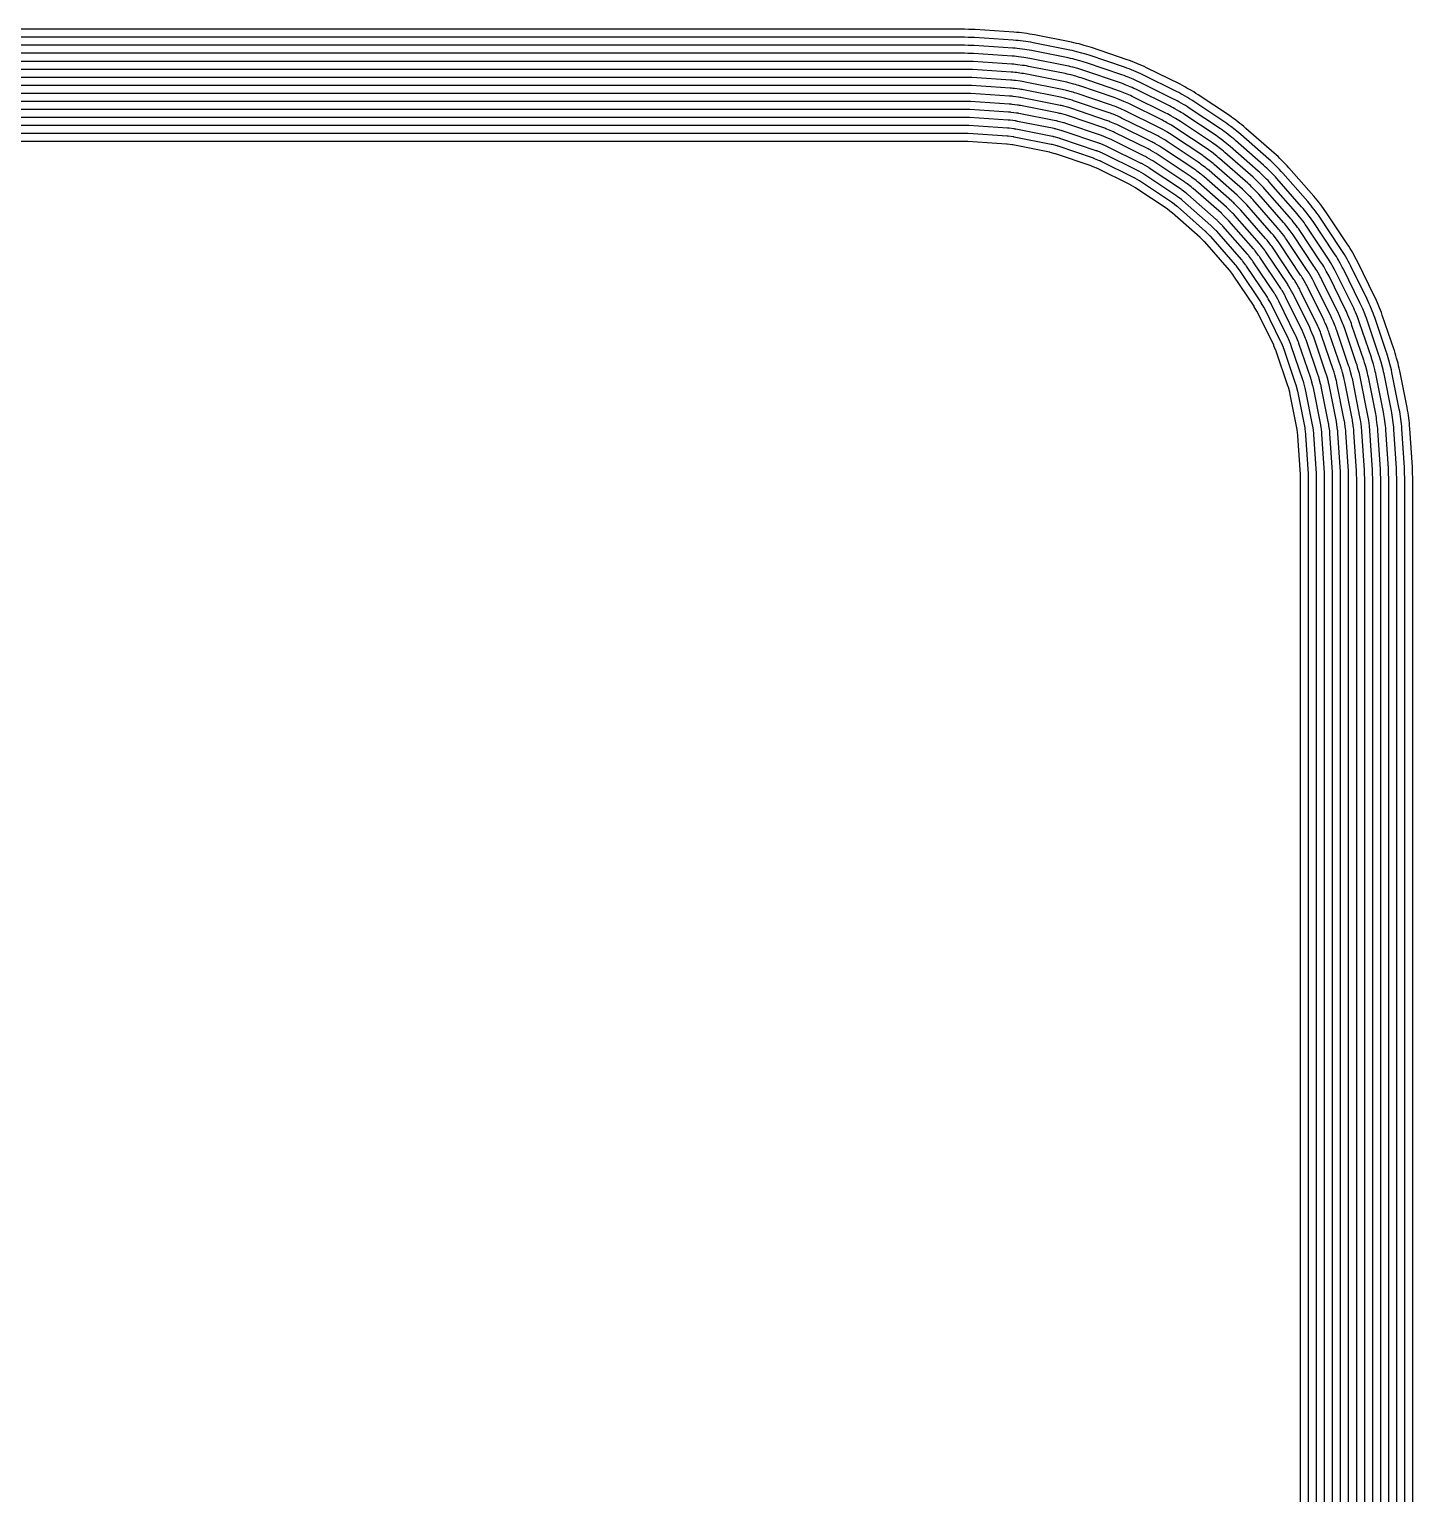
# Model space of a CAD drawing. Header units: metres. Extents: x -0.2 to 25.7, y -0.2 to 18.1.
# Drawn here: x 17.04 to 25.67, y 8.92 to 18.05 of the extents above; entities that cross this region are included whole.
import ezdxf

# ---------------------------------------------------------------- set-up
doc = ezdxf.new("R2010")
doc.units = ezdxf.units.M

msp = doc.modelspace()

# ---------------------------------------------------------------- linework, layer by layer
for points in [[(25.6745, 2.5732), (25.6745, 15.2569), (25.6741, 15.2814), (25.6736, 15.2977), (25.6724, 15.3222), (25.6565, 15.564), (25.6553, 15.5803), (25.6537, 15.5966), (25.6517, 15.6128), (25.6475, 15.6451), (25.6451, 15.6613), (25.6425, 15.6775), (25.6395, 15.6935), (25.5938, 15.9232), (25.5904, 15.9392), (25.5867, 15.9551), (25.5826, 15.971), (25.5742, 16.0024), (25.5698, 16.0182), (25.5651, 16.0339), (25.56, 16.0494), (25.5586, 16.0536), (25.4847, 16.2711), (25.4793, 16.2866), (25.4735, 16.3019), (25.4674, 16.3171), (25.455, 16.3471), (25.4485, 16.3622), (25.4418, 16.3771), (25.4347, 16.3918), (25.3311, 16.6018), (25.3237, 16.6164), (25.316, 16.6309), (25.308, 16.6451), (25.2917, 16.6733), (25.2834, 16.6874), (25.2747, 16.7013), (25.2658, 16.715), (25.1357, 16.9097), (25.1265, 16.9232), (25.117, 16.9365), (25.1071, 16.9496), (25.0873, 16.9754), (25.0772, 16.9883), (25.0668, 17.0009), (25.0562, 17.0134), (24.9018, 17.1894), (24.8909, 17.2016), (24.8797, 17.2135), (24.8682, 17.2252), (24.8452, 17.2482), (24.8335, 17.2597), (24.8216, 17.2709), (24.8094, 17.2818), (24.6334, 17.4362), (24.6209, 17.4468), (24.6083, 17.4572), (24.5954, 17.4673), (24.5696, 17.4871), (24.5565, 17.4969), (24.5432, 17.5065), (24.5297, 17.5157), (24.335, 17.6458), (24.3213, 17.6548), (24.3074, 17.6634), (24.2933, 17.6717), (24.2651, 17.688), (24.2509, 17.696), (24.2365, 17.7037), (24.2219, 17.7111), (24.0118, 17.8147), (23.9971, 17.8218), (23.9822, 17.8285), (23.9671, 17.835), (23.9371, 17.8474), (23.9219, 17.8535), (23.9066, 17.8593), (23.8911, 17.8647), (23.6694, 17.94), (23.6538, 17.9451), (23.6382, 17.9498), (23.6224, 17.9542), (23.591, 17.9627), (23.5751, 17.9667), (23.5592, 17.9704), (23.5432, 17.9738), (23.3135, 18.0195), (23.2975, 18.0225), (23.2813, 18.0251), (23.2652, 18.0275), (23.2329, 18.0317), (23.2166, 18.0337), (23.2003, 18.0353), (23.184, 18.0365), (22.9422, 18.0524), (22.9177, 18.0536), (22.9014, 18.0541), (22.8769, 18.0545), (2.5732, 18.0545)], [(25.6245, 2.5732), (25.6245, 15.2569), (25.6241, 15.2798), (25.6236, 15.296), (25.6225, 15.3189), (25.6066, 15.5607), (25.6055, 15.5759), (25.604, 15.5912), (25.6021, 15.6063), (25.5979, 15.6386), (25.5957, 15.6537), (25.5932, 15.6688), (25.5904, 15.6838), (25.5447, 15.9134), (25.5416, 15.9284), (25.5381, 15.9432), (25.5344, 15.958), (25.5259, 15.9895), (25.5218, 16.0042), (25.5174, 16.0188), (25.5126, 16.0333), (25.5112, 16.0375), (25.4374, 16.2551), (25.4323, 16.2695), (25.4269, 16.2838), (25.4212, 16.2979), (25.4088, 16.328), (25.4028, 16.342), (25.3965, 16.356), (25.3899, 16.3697), (25.2863, 16.5797), (25.2794, 16.5934), (25.2722, 16.6068), (25.2647, 16.6201), (25.2484, 16.6483), (25.2406, 16.6615), (25.2326, 16.6744), (25.2242, 16.6872), (25.0941, 16.8819), (25.0855, 16.8945), (25.0766, 16.9069), (25.0675, 16.9191), (25.0476, 16.945), (25.0382, 16.957), (25.0285, 16.9688), (25.0186, 16.9804), (24.8642, 17.1564), (24.854, 17.1678), (24.8436, 17.1789), (24.8329, 17.1899), (24.8099, 17.2129), (24.7989, 17.2236), (24.7878, 17.234), (24.7764, 17.2442), (24.6004, 17.3986), (24.5888, 17.4085), (24.577, 17.4182), (24.565, 17.4276), (24.5392, 17.4475), (24.5269, 17.4566), (24.5145, 17.4655), (24.5019, 17.4741), (24.3072, 17.6042), (24.2944, 17.6126), (24.2815, 17.6206), (24.2683, 17.6284), (24.2401, 17.6447), (24.2268, 17.6522), (24.2134, 17.6594), (24.1997, 17.6663), (23.9897, 17.7699), (23.9759, 17.7765), (23.962, 17.7828), (23.948, 17.7888), (23.9179, 17.8012), (23.9038, 17.8069), (23.8895, 17.8123), (23.8751, 17.8174), (23.6533, 17.8926), (23.6388, 17.8974), (23.6242, 17.9018), (23.6095, 17.9059), (23.578, 17.9144), (23.5632, 17.9181), (23.5484, 17.9216), (23.5334, 17.9247), (23.3038, 17.9704), (23.2888, 17.9732), (23.2737, 17.9757), (23.2586, 17.9779), (23.2263, 17.9821), (23.2112, 17.984), (23.196, 17.9855), (23.1807, 17.9866), (22.9389, 18.0025), (22.916, 18.0036), (22.8998, 18.0041), (22.8769, 18.0045), (2.5732, 18.0045)], [(25.5745, 2.5732), (25.5745, 15.2569), (25.5742, 15.2781), (25.5736, 15.2944), (25.5726, 15.3157), (25.5567, 15.5574), (25.5557, 15.5716), (25.5543, 15.5857), (25.5526, 15.5998), (25.5483, 15.6321), (25.5463, 15.6461), (25.544, 15.6601), (25.5414, 15.674), (25.4957, 15.9037), (25.4928, 15.9176), (25.4896, 15.9314), (25.4861, 15.9451), (25.4776, 15.9766), (25.4738, 15.9902), (25.4697, 16.0038), (25.4653, 16.0173), (25.4639, 16.0214), (25.39, 16.239), (25.3853, 16.2524), (25.3803, 16.2656), (25.375, 16.2788), (25.3626, 16.3089), (25.357, 16.3219), (25.3512, 16.3348), (25.345, 16.3476), (25.2415, 16.5576), (25.235, 16.5703), (25.2284, 16.5828), (25.2214, 16.5951), (25.2051, 16.6233), (25.1979, 16.6355), (25.1904, 16.6476), (25.1827, 16.6594), (25.0526, 16.8541), (25.0446, 16.8658), (25.0363, 16.8774), (25.0278, 16.8887), (25.008, 16.9145), (24.9992, 16.9257), (24.9902, 16.9367), (24.981, 16.9474), (24.8266, 17.1235), (24.8171, 17.134), (24.8075, 17.1444), (24.7975, 17.1545), (24.7745, 17.1775), (24.7644, 17.1875), (24.754, 17.1971), (24.7435, 17.2066), (24.5674, 17.361), (24.5567, 17.3702), (24.5457, 17.3792), (24.5346, 17.388), (24.5087, 17.4078), (24.4974, 17.4163), (24.4858, 17.4246), (24.4741, 17.4326), (24.2794, 17.5627), (24.2676, 17.5704), (24.2555, 17.5779), (24.2433, 17.5851), (24.2151, 17.6014), (24.2028, 17.6084), (24.1903, 17.615), (24.1776, 17.6215), (23.9676, 17.725), (23.9548, 17.7312), (23.9419, 17.737), (23.9289, 17.7426), (23.8988, 17.755), (23.8856, 17.7603), (23.8724, 17.7653), (23.859, 17.77), (23.6373, 17.8453), (23.6238, 17.8497), (23.6102, 17.8538), (23.5965, 17.8576), (23.5651, 17.8661), (23.5514, 17.8696), (23.5376, 17.8728), (23.5237, 17.8757), (23.294, 17.9214), (23.2801, 17.924), (23.2661, 17.9263), (23.2521, 17.9283), (23.2198, 17.9326), (23.2057, 17.9343), (23.1916, 17.9357), (23.1774, 17.9367), (22.9357, 17.9526), (22.9144, 17.9536), (22.8981, 17.9542), (22.8769, 17.9545), (2.5732, 17.9545)], [(25.5245, 2.5732), (25.5245, 15.2569), (25.5242, 15.2765), (25.5237, 15.2928), (25.5227, 15.3124), (25.5068, 15.5542), (25.5058, 15.5672), (25.5046, 15.5803), (25.503, 15.5933), (25.4987, 15.6256), (25.4969, 15.6385), (25.4948, 15.6514), (25.4924, 15.6643), (25.4467, 15.8939), (25.444, 15.9067), (25.441, 15.9195), (25.4378, 15.9322), (25.4293, 15.9636), (25.4258, 15.9762), (25.422, 15.9888), (25.4179, 16.0012), (25.4165, 16.0053), (25.3427, 16.2229), (25.3383, 16.2353), (25.3337, 16.2475), (25.3288, 16.2597), (25.3164, 16.2897), (25.3112, 16.3018), (25.3058, 16.3137), (25.3002, 16.3255), (25.1966, 16.5355), (25.1907, 16.5472), (25.1845, 16.5587), (25.1781, 16.5701), (25.1618, 16.5983), (25.1552, 16.6096), (25.1482, 16.6207), (25.1411, 16.6317), (25.011, 16.8264), (25.0036, 16.8372), (24.996, 16.8478), (24.9881, 16.8583), (24.9683, 16.8841), (24.9602, 16.8944), (24.9519, 16.9045), (24.9434, 16.9145), (24.789, 17.0905), (24.7803, 17.1002), (24.7713, 17.1098), (24.7622, 17.1192), (24.7392, 17.1422), (24.7298, 17.1513), (24.7202, 17.1603), (24.7105, 17.169), (24.5345, 17.3234), (24.5245, 17.3319), (24.5144, 17.3402), (24.5041, 17.3483), (24.4783, 17.3681), (24.4678, 17.376), (24.4572, 17.3836), (24.4464, 17.391), (24.2517, 17.5211), (24.2407, 17.5282), (24.2296, 17.5352), (24.2183, 17.5418), (24.1901, 17.5581), (24.1787, 17.5645), (24.1672, 17.5707), (24.1555, 17.5766), (23.9455, 17.6802), (23.9337, 17.6858), (23.9218, 17.6912), (23.9097, 17.6964), (23.8797, 17.7088), (23.8675, 17.7137), (23.8553, 17.7183), (23.8429, 17.7227), (23.6212, 17.7979), (23.6087, 17.802), (23.5962, 17.8058), (23.5836, 17.8093), (23.5521, 17.8178), (23.5395, 17.821), (23.5267, 17.824), (23.5139, 17.8267), (23.2843, 17.8724), (23.2714, 17.8748), (23.2585, 17.8769), (23.2456, 17.8787), (23.2133, 17.883), (23.2003, 17.8846), (23.1872, 17.8858), (23.1742, 17.8868), (22.9324, 17.9027), (22.9128, 17.9037), (22.8965, 17.9042), (22.8769, 17.9045), (2.5732, 17.9045)], [(25.4745, 2.5732), (25.4745, 15.2569), (25.4742, 15.2749), (25.4737, 15.2911), (25.4728, 15.3091), (25.457, 15.5509), (25.456, 15.5629), (25.4549, 15.5748), (25.4534, 15.5867), (25.4492, 15.619), (25.4475, 15.6309), (25.4455, 15.6427), (25.4433, 15.6545), (25.3976, 15.8842), (25.3952, 15.8959), (25.3924, 15.9076), (25.3895, 15.9192), (25.381, 15.9507), (25.3778, 15.9622), (25.3743, 15.9737), (25.3706, 15.9851), (25.3692, 15.9893), (25.2953, 16.2068), (25.2913, 16.2182), (25.2871, 16.2294), (25.2826, 16.2405), (25.2702, 16.2706), (25.2655, 16.2816), (25.2605, 16.2926), (25.2553, 16.3034), (25.1518, 16.5134), (25.1463, 16.5241), (25.1407, 16.5347), (25.1348, 16.5451), (25.1185, 16.5733), (25.1124, 16.5837), (25.1061, 16.5938), (25.0995, 16.6039), (24.9694, 16.7986), (24.9627, 16.8085), (24.9557, 16.8182), (24.9485, 16.8278), (24.9286, 16.8537), (24.9212, 16.8631), (24.9136, 16.8724), (24.9058, 16.8815), (24.7514, 17.0575), (24.7434, 17.0665), (24.7352, 17.0752), (24.7268, 17.0838), (24.7038, 17.1068), (24.6952, 17.1152), (24.6865, 17.1234), (24.6775, 17.1314), (24.5015, 17.2858), (24.4924, 17.2936), (24.4831, 17.3012), (24.4737, 17.3086), (24.4478, 17.3285), (24.4382, 17.3357), (24.4285, 17.3427), (24.4186, 17.3494), (24.2239, 17.4795), (24.2138, 17.4861), (24.2036, 17.4924), (24.1933, 17.4985), (24.1651, 17.5148), (24.1547, 17.5207), (24.1441, 17.5263), (24.1334, 17.5318), (23.9234, 17.6353), (23.9126, 17.6405), (23.9016, 17.6455), (23.8906, 17.6502), (23.8605, 17.6626), (23.8494, 17.6671), (23.8382, 17.6713), (23.8268, 17.6753), (23.6051, 17.7506), (23.5937, 17.7543), (23.5822, 17.7578), (23.5707, 17.761), (23.5392, 17.7695), (23.5276, 17.7724), (23.5159, 17.7752), (23.5042, 17.7776), (23.2745, 17.8233), (23.2627, 17.8255), (23.2509, 17.8275), (23.239, 17.8292), (23.2067, 17.8334), (23.1948, 17.8349), (23.1829, 17.836), (23.1709, 17.837), (22.9291, 17.8528), (22.9111, 17.8537), (22.8949, 17.8542), (22.8769, 17.8545), (2.5732, 17.8545)], [(25.4245, 2.5732), (25.4245, 15.2569), (25.4242, 15.2732), (25.4237, 15.2895), (25.4229, 15.3058), (25.4071, 15.5476), (25.4062, 15.5585), (25.4052, 15.5694), (25.4039, 15.5802), (25.3996, 15.6125), (25.3981, 15.6233), (25.3963, 15.6341), (25.3943, 15.6448), (25.3486, 15.8744), (25.3463, 15.8851), (25.3439, 15.8957), (25.3412, 15.9063), (25.3327, 15.9377), (25.3298, 15.9482), (25.3266, 15.9587), (25.3232, 15.9691), (25.3218, 15.9732), (25.248, 16.1908), (25.2444, 16.2011), (25.2405, 16.2113), (25.2364, 16.2214), (25.224, 16.2515), (25.2197, 16.2615), (25.2152, 16.2714), (25.2105, 16.2813), (25.1069, 16.4913), (25.102, 16.501), (25.0968, 16.5106), (25.0915, 16.5201), (25.0752, 16.5483), (25.0697, 16.5577), (25.0639, 16.567), (25.0579, 16.5761), (24.9279, 16.7708), (24.9217, 16.7798), (24.9153, 16.7887), (24.9088, 16.7974), (24.889, 16.8232), (24.8822, 16.8318), (24.8753, 16.8402), (24.8682, 16.8485), (24.7138, 17.0246), (24.7066, 17.0327), (24.6991, 17.0406), (24.6915, 17.0484), (24.6684, 17.0715), (24.6606, 17.0791), (24.6527, 17.0866), (24.6446, 17.0938), (24.4685, 17.2482), (24.4602, 17.2553), (24.4518, 17.2622), (24.4432, 17.269), (24.4174, 17.2888), (24.4087, 17.2953), (24.3998, 17.3017), (24.3908, 17.3079), (24.1961, 17.4379), (24.187, 17.4439), (24.1777, 17.4497), (24.1683, 17.4552), (24.1401, 17.4715), (24.1306, 17.4768), (24.121, 17.482), (24.1113, 17.4869), (23.9013, 17.5905), (23.8914, 17.5952), (23.8815, 17.5997), (23.8715, 17.604), (23.8414, 17.6164), (23.8313, 17.6205), (23.8211, 17.6244), (23.8108, 17.628), (23.589, 17.7032), (23.5787, 17.7066), (23.5682, 17.7098), (23.5577, 17.7127), (23.5263, 17.7212), (23.5157, 17.7239), (23.5051, 17.7263), (23.4944, 17.7286), (23.2648, 17.7743), (23.2541, 17.7763), (23.2433, 17.7781), (23.2325, 17.7796), (23.2002, 17.7839), (23.1894, 17.7852), (23.1785, 17.7862), (23.1676, 17.7871), (22.9258, 17.8029), (22.9095, 17.8037), (22.8932, 17.8042), (22.8769, 17.8045), (2.5732, 17.8045)], [(25.3745, 2.5732), (25.3745, 15.2569), (25.3743, 15.2716), (25.3737, 15.2879), (25.373, 15.3026), (25.3572, 15.5444), (25.3564, 15.5542), (25.3555, 15.5639), (25.3543, 15.5737), (25.35, 15.606), (25.3486, 15.6157), (25.347, 15.6254), (25.3452, 15.635), (25.2996, 15.8647), (25.2975, 15.8743), (25.2953, 15.8838), (25.2929, 15.8933), (25.2844, 15.9248), (25.2818, 15.9343), (25.2789, 15.9436), (25.2759, 15.953), (25.2745, 15.9571), (25.2006, 16.1747), (25.1974, 16.184), (25.1939, 16.1932), (25.1903, 16.2023), (25.1778, 16.2323), (25.1739, 16.2414), (25.1699, 16.2503), (25.1656, 16.2592), (25.0621, 16.4692), (25.0576, 16.4779), (25.053, 16.4866), (25.0482, 16.4951), (25.0319, 16.5233), (25.0269, 16.5318), (25.0217, 16.5401), (25.0164, 16.5483), (24.8863, 16.743), (24.8807, 16.7511), (24.875, 16.7591), (24.8691, 16.767), (24.8493, 16.7928), (24.8432, 16.8005), (24.837, 16.8081), (24.8306, 16.8156), (24.6762, 16.9916), (24.6697, 16.9989), (24.663, 17.0061), (24.6561, 17.0131), (24.6331, 17.0361), (24.6261, 17.043), (24.6189, 17.0497), (24.6116, 17.0562), (24.4356, 17.2106), (24.4281, 17.217), (24.4205, 17.2232), (24.4128, 17.2293), (24.387, 17.2491), (24.3791, 17.255), (24.3711, 17.2607), (24.363, 17.2663), (24.1683, 17.3964), (24.1601, 17.4017), (24.1518, 17.4069), (24.1433, 17.4119), (24.1151, 17.4282), (24.1066, 17.433), (24.0979, 17.4376), (24.0892, 17.4421), (23.8791, 17.5456), (23.8703, 17.5499), (23.8613, 17.5539), (23.8523, 17.5578), (23.8223, 17.5703), (23.8132, 17.5739), (23.804, 17.5774), (23.7947, 17.5806), (23.573, 17.6559), (23.5636, 17.6589), (23.5542, 17.6618), (23.5448, 17.6644), (23.5133, 17.6729), (23.5038, 17.6753), (23.4943, 17.6775), (23.4847, 17.6796), (23.255, 17.7252), (23.2454, 17.727), (23.2357, 17.7286), (23.226, 17.73), (23.1937, 17.7343), (23.1839, 17.7355), (23.1742, 17.7364), (23.1644, 17.7372), (22.9226, 17.753), (22.9079, 17.7537), (22.8916, 17.7543), (22.8769, 17.7545), (2.5732, 17.7545)], [(25.3245, 2.5732), (25.3245, 15.2569), (25.3243, 15.2699), (25.3238, 15.2862), (25.3231, 15.2993), (25.3073, 15.5411), (25.3066, 15.5498), (25.3058, 15.5585), (25.3047, 15.5672), (25.3005, 15.5994), (25.2992, 15.6081), (25.2978, 15.6167), (25.2962, 15.6253), (25.2505, 15.8549), (25.2487, 15.8634), (25.2467, 15.8719), (25.2446, 15.8804), (25.2361, 15.9119), (25.2338, 15.9203), (25.2313, 15.9286), (25.2285, 15.9369), (25.2271, 15.941), (25.1533, 16.1586), (25.1504, 16.1669), (25.1473, 16.175), (25.1441, 16.1831), (25.1316, 16.2132), (25.1282, 16.2212), (25.1246, 16.2292), (25.1208, 16.237), (25.0172, 16.447), (25.0133, 16.4548), (25.0092, 16.4625), (25.0049, 16.4701), (24.9886, 16.4983), (24.9842, 16.5058), (24.9796, 16.5132), (24.9748, 16.5206), (24.8447, 16.7152), (24.8398, 16.7224), (24.8347, 16.7295), (24.8295, 16.7365), (24.8096, 16.7624), (24.8042, 16.7692), (24.7987, 16.776), (24.793, 16.7826), (24.6387, 16.9586), (24.6328, 16.9651), (24.6269, 16.9715), (24.6208, 16.9777), (24.5977, 17.0008), (24.5915, 17.0069), (24.5851, 17.0128), (24.5786, 17.0187), (24.4026, 17.173), (24.396, 17.1787), (24.3892, 17.1842), (24.3824, 17.1896), (24.3565, 17.2095), (24.3495, 17.2147), (24.3424, 17.2198), (24.3352, 17.2247), (24.1405, 17.3548), (24.1332, 17.3596), (24.1258, 17.3642), (24.1183, 17.3686), (24.0901, 17.3849), (24.0825, 17.3892), (24.0748, 17.3933), (24.0671, 17.3972), (23.857, 17.5008), (23.8492, 17.5046), (23.8412, 17.5082), (23.8332, 17.5116), (23.8031, 17.5241), (23.795, 17.5273), (23.7869, 17.5304), (23.7786, 17.5333), (23.5569, 17.6085), (23.5486, 17.6113), (23.5402, 17.6138), (23.5318, 17.6161), (23.5004, 17.6246), (23.4919, 17.6267), (23.4834, 17.6287), (23.4749, 17.6305), (23.2453, 17.6762), (23.2367, 17.6778), (23.2281, 17.6792), (23.2195, 17.6805), (23.1872, 17.6847), (23.1785, 17.6858), (23.1698, 17.6866), (23.1611, 17.6873), (22.9193, 17.7031), (22.9062, 17.7038), (22.8899, 17.7043), (22.8769, 17.7045), (2.5732, 17.7045)], [(25.2745, 2.5732), (25.2745, 15.2569), (25.2743, 15.2683), (25.2738, 15.2846), (25.2732, 15.296), (25.2574, 15.5378), (25.2568, 15.5454), (25.2561, 15.553), (25.2551, 15.5606), (25.2509, 15.5929), (25.2498, 15.6005), (25.2486, 15.608), (25.2472, 15.6155), (25.2015, 15.8452), (25.1999, 15.8526), (25.1982, 15.8601), (25.1963, 15.8675), (25.1878, 15.8989), (25.1858, 15.9063), (25.1836, 15.9136), (25.1812, 15.9208), (25.1798, 15.925), (25.1059, 16.1426), (25.1034, 16.1498), (25.1007, 16.1569), (25.0979, 16.164), (25.0854, 16.1941), (25.0824, 16.2011), (25.0793, 16.208), (25.076, 16.2149), (24.9724, 16.4249), (24.9689, 16.4317), (24.9653, 16.4385), (24.9616, 16.4451), (24.9453, 16.4733), (24.9414, 16.4799), (24.9374, 16.4864), (24.9332, 16.4928), (24.8031, 16.6875), (24.7988, 16.6938), (24.7944, 16.7), (24.7898, 16.7061), (24.77, 16.7319), (24.7653, 16.7379), (24.7604, 16.7438), (24.7554, 16.7496), (24.6011, 16.9257), (24.596, 16.9313), (24.5907, 16.9369), (24.5854, 16.9424), (24.5624, 16.9654), (24.5569, 16.9707), (24.5513, 16.976), (24.5457, 16.9811), (24.3696, 17.1354), (24.3638, 17.1404), (24.3579, 17.1453), (24.3519, 17.15), (24.3261, 17.1698), (24.32, 17.1744), (24.3138, 17.1788), (24.3075, 17.1831), (24.1128, 17.3132), (24.1064, 17.3174), (24.0999, 17.3214), (24.0933, 17.3253), (24.0651, 17.3416), (24.0585, 17.3453), (24.0518, 17.3489), (24.0449, 17.3524), (23.8349, 17.456), (23.828, 17.4593), (23.8211, 17.4624), (23.8141, 17.4654), (23.784, 17.4779), (23.7769, 17.4807), (23.7698, 17.4834), (23.7626, 17.4859), (23.5408, 17.5612), (23.5336, 17.5636), (23.5263, 17.5658), (23.5189, 17.5679), (23.4874, 17.5763), (23.4801, 17.5782), (23.4726, 17.5799), (23.4652, 17.5815), (23.2355, 17.6272), (23.228, 17.6286), (23.2205, 17.6298), (23.2129, 17.6309), (23.1806, 17.6351), (23.1731, 17.6361), (23.1654, 17.6368), (23.1578, 17.6374), (22.916, 17.6532), (22.9046, 17.6538), (22.8883, 17.6543), (22.8769, 17.6545), (2.5732, 17.6545)], [(25.2245, 2.5732), (25.2245, 15.2569), (25.2244, 15.2667), (25.2238, 15.283), (25.2233, 15.2928), (25.2075, 15.5346), (25.207, 15.5411), (25.2063, 15.5476), (25.2056, 15.5541), (25.2013, 15.5864), (25.2004, 15.5929), (25.1993, 15.5993), (25.1981, 15.6058), (25.1524, 15.8354), (25.1511, 15.8418), (25.1496, 15.8482), (25.148, 15.8545), (25.1395, 15.886), (25.1378, 15.8923), (25.1359, 15.8985), (25.1338, 15.9048), (25.1324, 15.9089), (25.0586, 16.1265), (25.0564, 16.1327), (25.0541, 16.1388), (25.0517, 16.1449), (25.0392, 16.1749), (25.0366, 16.1809), (25.0339, 16.1869), (25.0311, 16.1928), (24.9275, 16.4028), (24.9246, 16.4087), (24.9215, 16.4144), (24.9183, 16.4201), (24.902, 16.4483), (24.8987, 16.454), (24.8952, 16.4595), (24.8916, 16.465), (24.7616, 16.6597), (24.7579, 16.6651), (24.7541, 16.6704), (24.7501, 16.6756), (24.7303, 16.7015), (24.7263, 16.7066), (24.7221, 16.7117), (24.7178, 16.7167), (24.5635, 16.8927), (24.5591, 16.8976), (24.5546, 16.9023), (24.55, 16.907), (24.527, 16.93), (24.5223, 16.9346), (24.5176, 16.9391), (24.5127, 16.9435), (24.3367, 17.0978), (24.3317, 17.1021), (24.3266, 17.1063), (24.3215, 17.1103), (24.2956, 17.1301), (24.2904, 17.1341), (24.2851, 17.1379), (24.2797, 17.1416), (24.085, 17.2717), (24.0795, 17.2752), (24.074, 17.2787), (24.0683, 17.282), (24.0401, 17.2983), (24.0344, 17.3015), (24.0287, 17.3046), (24.0228, 17.3075), (23.8128, 17.4111), (23.8069, 17.4139), (23.8009, 17.4166), (23.7949, 17.4192), (23.7649, 17.4317), (23.7588, 17.4341), (23.7527, 17.4364), (23.7465, 17.4386), (23.5248, 17.5139), (23.5185, 17.5159), (23.5123, 17.5178), (23.506, 17.5196), (23.4745, 17.528), (23.4682, 17.5296), (23.4618, 17.5311), (23.4554, 17.5324), (23.2258, 17.5781), (23.2193, 17.5793), (23.2129, 17.5804), (23.2064, 17.5813), (23.1741, 17.5856), (23.1676, 17.5863), (23.1611, 17.587), (23.1546, 17.5875), (22.9128, 17.6033), (22.903, 17.6038), (22.8867, 17.6044), (22.8769, 17.6045), (2.5732, 17.6045)], [(25.1745, 2.5732), (25.1745, 15.2569), (25.1744, 15.265), (25.1738, 15.2813), (25.1734, 15.2895), (25.1576, 15.5313), (25.1572, 15.5367), (25.1566, 15.5422), (25.156, 15.5476), (25.1517, 15.5799), (25.151, 15.5853), (25.1501, 15.5906), (25.1491, 15.596), (25.1034, 15.8256), (25.1023, 15.831), (25.101, 15.8363), (25.0997, 15.8416), (25.0913, 15.873), (25.0898, 15.8783), (25.0882, 15.8835), (25.0865, 15.8887), (25.0851, 15.8928), (25.0112, 16.1104), (25.0094, 16.1156), (25.0075, 16.1207), (25.0055, 16.1257), (24.993, 16.1558), (24.9909, 16.1608), (24.9886, 16.1658), (24.9863, 16.1707), (24.8827, 16.3807), (24.8802, 16.3856), (24.8777, 16.3904), (24.875, 16.3951), (24.8587, 16.4233), (24.8559, 16.428), (24.8531, 16.4327), (24.8501, 16.4372), (24.72, 16.6319), (24.7169, 16.6364), (24.7137, 16.6408), (24.7105, 16.6452), (24.6906, 16.671), (24.6873, 16.6753), (24.6838, 16.6796), (24.6803, 16.6837), (24.5259, 16.8597), (24.5222, 16.8638), (24.5185, 16.8678), (24.5147, 16.8717), (24.4917, 16.8947), (24.4878, 16.8985), (24.4838, 16.9022), (24.4797, 16.9059), (24.3037, 17.0603), (24.2996, 17.0638), (24.2953, 17.0673), (24.291, 17.0706), (24.2652, 17.0905), (24.2608, 17.0937), (24.2564, 17.0969), (24.2519, 17.1), (24.0572, 17.2301), (24.0526, 17.2331), (24.048, 17.2359), (24.0433, 17.2387), (24.0151, 17.255), (24.0104, 17.2577), (24.0056, 17.2602), (24.0007, 17.2627), (23.7907, 17.3663), (23.7858, 17.3686), (23.7808, 17.3709), (23.7758, 17.373), (23.7457, 17.3855), (23.7407, 17.3875), (23.7356, 17.3894), (23.7304, 17.3912), (23.5087, 17.4665), (23.5035, 17.4682), (23.4983, 17.4698), (23.493, 17.4713), (23.4616, 17.4797), (23.4563, 17.481), (23.451, 17.4823), (23.4456, 17.4834), (23.216, 17.5291), (23.2106, 17.5301), (23.2053, 17.531), (23.1999, 17.5317), (23.1676, 17.536), (23.1622, 17.5366), (23.1567, 17.5372), (23.1513, 17.5376), (22.9095, 17.5534), (22.9013, 17.5538), (22.885, 17.5544), (22.8769, 17.5545), (2.5732, 17.5545)], [(25.1245, 2.5732), (25.1245, 15.2569), (25.1244, 15.2634), (25.1239, 15.2797), (25.1236, 15.2862), (25.1077, 15.528), (25.1074, 15.5324), (25.1069, 15.5367), (25.1064, 15.541), (25.1022, 15.5733), (25.1016, 15.5777), (25.1008, 15.582), (25.1, 15.5862), (25.0544, 15.8159), (25.0535, 15.8202), (25.0525, 15.8244), (25.0514, 15.8286), (25.043, 15.8601), (25.0418, 15.8643), (25.0405, 15.8685), (25.0392, 15.8726), (25.0378, 15.8768), (24.9639, 16.0943), (24.9624, 16.0985), (24.9609, 16.1025), (24.9593, 16.1066), (24.9468, 16.1367), (24.9451, 16.1407), (24.9433, 16.1446), (24.9414, 16.1486), (24.8379, 16.3586), (24.8359, 16.3625), (24.8338, 16.3663), (24.8317, 16.3701), (24.8154, 16.3983), (24.8132, 16.4021), (24.8109, 16.4058), (24.8085, 16.4094), (24.6784, 16.6041), (24.676, 16.6077), (24.6734, 16.6113), (24.6708, 16.6148), (24.651, 16.6406), (24.6483, 16.644), (24.6455, 16.6474), (24.6427, 16.6507), (24.4883, 16.8268), (24.4854, 16.83), (24.4824, 16.8332), (24.4793, 16.8363), (24.4563, 16.8593), (24.4532, 16.8624), (24.45, 16.8654), (24.4468, 16.8683), (24.2707, 17.0227), (24.2674, 17.0255), (24.264, 17.0283), (24.2606, 17.031), (24.2348, 17.0508), (24.2313, 17.0534), (24.2277, 17.056), (24.2241, 17.0584), (24.0294, 17.1885), (24.0258, 17.1909), (24.0221, 17.1932), (24.0183, 17.1954), (23.9901, 17.2117), (23.9863, 17.2138), (23.9825, 17.2159), (23.9786, 17.2179), (23.7686, 17.3214), (23.7646, 17.3233), (23.7607, 17.3251), (23.7566, 17.3268), (23.7266, 17.3393), (23.7225, 17.3409), (23.7185, 17.3424), (23.7143, 17.3439), (23.4926, 17.4192), (23.4885, 17.4205), (23.4843, 17.4218), (23.4801, 17.423), (23.4486, 17.4314), (23.4444, 17.4325), (23.4402, 17.4335), (23.4359, 17.4344), (23.2062, 17.48), (23.202, 17.4808), (23.1977, 17.4816), (23.1933, 17.4822), (23.1611, 17.4864), (23.1567, 17.4869), (23.1524, 17.4874), (23.148, 17.4877), (22.9062, 17.5036), (22.8997, 17.5039), (22.8834, 17.5044), (22.8769, 17.5045), (2.5732, 17.5045)], [(25.0745, 2.5732), (25.0745, 15.2569), (25.0744, 15.2618), (25.0739, 15.2781), (25.0737, 15.283), (25.0578, 15.5247), (25.0576, 15.528), (25.0572, 15.5313), (25.0568, 15.5345), (25.0526, 15.5668), (25.0521, 15.57), (25.0516, 15.5733), (25.051, 15.5765), (25.0053, 15.8061), (25.0046, 15.8093), (25.0039, 15.8125), (25.0031, 15.8157), (24.9947, 15.8472), (24.9938, 15.8503), (24.9928, 15.8534), (24.9918, 15.8565), (24.9904, 15.8607), (24.9165, 16.0783), (24.9155, 16.0814), (24.9143, 16.0844), (24.9131, 16.0875), (24.9006, 16.1175), (24.8993, 16.1205), (24.898, 16.1235), (24.8966, 16.1265), (24.793, 16.3365), (24.7915, 16.3394), (24.79, 16.3423), (24.7884, 16.3451), (24.7721, 16.3733), (24.7704, 16.3761), (24.7687, 16.3789), (24.7669, 16.3817), (24.6368, 16.5764), (24.635, 16.5791), (24.6331, 16.5817), (24.6311, 16.5843), (24.6113, 16.6102), (24.6093, 16.6127), (24.6072, 16.6153), (24.6051, 16.6178), (24.4507, 16.7938), (24.4485, 16.7962), (24.4463, 16.7986), (24.444, 16.801), (24.421, 16.824), (24.4186, 16.8263), (24.4162, 16.8285), (24.4138, 16.8307), (24.2378, 16.9851), (24.2353, 16.9872), (24.2327, 16.9893), (24.2302, 16.9913), (24.2043, 17.0111), (24.2017, 17.0131), (24.1991, 17.015), (24.1964, 17.0168), (24.0017, 17.1469), (23.9989, 17.1487), (23.9961, 17.1504), (23.9933, 17.1521), (23.9651, 17.1684), (23.9623, 17.17), (23.9594, 17.1715), (23.9565, 17.173), (23.7465, 17.2766), (23.7435, 17.278), (23.7405, 17.2794), (23.7375, 17.2806), (23.7075, 17.2931), (23.7044, 17.2943), (23.7014, 17.2955), (23.6983, 17.2965), (23.4765, 17.3718), (23.4734, 17.3728), (23.4703, 17.3738), (23.4671, 17.3747), (23.4357, 17.3831), (23.4325, 17.3839), (23.4293, 17.3846), (23.4261, 17.3853), (23.1965, 17.431), (23.1933, 17.4316), (23.19, 17.4321), (23.1868, 17.4326), (23.1545, 17.4368), (23.1513, 17.4372), (23.148, 17.4376), (23.1447, 17.4378), (22.903, 17.4537), (22.8981, 17.4539), (22.8818, 17.4544), (22.8769, 17.4545), (2.5732, 17.4545)], [(25.0245, 2.5732), (25.0245, 15.2569), (25.0245, 15.2601), (25.0239, 15.2764), (25.0238, 15.2797), (25.0079, 15.5215), (25.0078, 15.5237), (25.0075, 15.5258), (25.0073, 15.528), (25.003, 15.5603), (25.0027, 15.5624), (25.0024, 15.5646), (25.002, 15.5667), (24.9563, 15.7964), (24.9558, 15.7985), (24.9553, 15.8006), (24.9548, 15.8028), (24.9464, 15.8342), (24.9458, 15.8363), (24.9451, 15.8384), (24.9445, 15.8405), (24.9431, 15.8446), (24.8692, 16.0622), (24.8685, 16.0643), (24.8677, 16.0663), (24.8669, 16.0683), (24.8544, 16.0984), (24.8536, 16.1004), (24.8527, 16.1024), (24.8517, 16.1044), (24.7482, 16.3144), (24.7472, 16.3163), (24.7462, 16.3182), (24.7451, 16.3201), (24.7288, 16.3483), (24.7277, 16.3502), (24.7265, 16.3521), (24.7254, 16.3539), (24.5953, 16.5486), (24.594, 16.5504), (24.5928, 16.5521), (24.5915, 16.5539), (24.5716, 16.5797), (24.5703, 16.5814), (24.5689, 16.5831), (24.5675, 16.5848), (24.4131, 16.7608), (24.4116, 16.7624), (24.4102, 16.764), (24.4086, 16.7656), (24.3856, 16.7886), (24.384, 16.7902), (24.3824, 16.7916), (24.3808, 16.7931), (24.2048, 16.9475), (24.2031, 16.9489), (24.2014, 16.9503), (24.1997, 16.9516), (24.1739, 16.9715), (24.1721, 16.9728), (24.1704, 16.974), (24.1686, 16.9753), (23.9739, 17.1054), (23.9721, 17.1066), (23.9702, 17.1077), (23.9683, 17.1088), (23.9401, 17.1251), (23.9382, 17.1262), (23.9363, 17.1272), (23.9344, 17.1282), (23.7243, 17.2317), (23.7224, 17.2327), (23.7204, 17.2336), (23.7184, 17.2344), (23.6883, 17.2469), (23.6863, 17.2477), (23.6843, 17.2485), (23.6822, 17.2492), (23.4605, 17.3245), (23.4584, 17.3251), (23.4563, 17.3258), (23.4542, 17.3264), (23.4228, 17.3348), (23.4206, 17.3353), (23.4185, 17.3358), (23.4164, 17.3363), (23.1867, 17.382), (23.1846, 17.3824), (23.1824, 17.3827), (23.1803, 17.383), (23.148, 17.3873), (23.1458, 17.3875), (23.1437, 17.3878), (23.1415, 17.3879), (22.8997, 17.4038), (22.8964, 17.4039), (22.8801, 17.4045), (22.8769, 17.4045), (2.5732, 17.4045)], [(24.9745, 2.5732), (24.9745, 15.2569), (24.9745, 15.2585), (24.974, 15.2748), (24.9739, 15.2764), (24.958, 15.5182), (24.9579, 15.5193), (24.9578, 15.5204), (24.9577, 15.5215), (24.9535, 15.5538), (24.9533, 15.5548), (24.9531, 15.5559), (24.9529, 15.557), (24.9072, 15.7866), (24.907, 15.7877), (24.9068, 15.7888), (24.9065, 15.7898), (24.8981, 15.8213), (24.8978, 15.8223), (24.8975, 15.8234), (24.8971, 15.8244), (24.8957, 15.8285), (24.8219, 16.0461), (24.8215, 16.0472), (24.8211, 16.0482), (24.8207, 16.0492), (24.8082, 16.0793), (24.8078, 16.0803), (24.8074, 16.0813), (24.8069, 16.0822), (24.7033, 16.2922), (24.7028, 16.2932), (24.7023, 16.2942), (24.7018, 16.2951), (24.6855, 16.3233), (24.685, 16.3243), (24.6844, 16.3252), (24.6838, 16.3261), (24.5537, 16.5208), (24.5531, 16.5217), (24.5524, 16.5226), (24.5518, 16.5235), (24.532, 16.5493), (24.5313, 16.5502), (24.5306, 16.551), (24.5299, 16.5518), (24.3755, 16.7279), (24.3748, 16.7287), (24.374, 16.7295), (24.3733, 16.7302), (24.3502, 16.7533), (24.3495, 16.754), (24.3487, 16.7548), (24.3479, 16.7555), (24.1718, 16.9099), (24.171, 16.9106), (24.1701, 16.9113), (24.1693, 16.912), (24.1435, 16.9318), (24.1426, 16.9324), (24.1417, 16.9331), (24.1408, 16.9337), (23.9461, 17.0638), (23.9452, 17.0644), (23.9443, 17.065), (23.9433, 17.0655), (23.9151, 17.0818), (23.9142, 17.0823), (23.9132, 17.0828), (23.9123, 17.0833), (23.7022, 17.1869), (23.7012, 17.1874), (23.7003, 17.1878), (23.6992, 17.1882), (23.6692, 17.2007), (23.6682, 17.2011), (23.6672, 17.2015), (23.6661, 17.2019), (23.4444, 17.2771), (23.4434, 17.2775), (23.4423, 17.2778), (23.4413, 17.2781), (23.4098, 17.2865), (23.4088, 17.2868), (23.4077, 17.287), (23.4066, 17.2872), (23.177, 17.3329), (23.1759, 17.3331), (23.1748, 17.3333), (23.1738, 17.3335), (23.1415, 17.3377), (23.1404, 17.3378), (23.1393, 17.3379), (23.1382, 17.338), (22.8964, 17.3539), (22.8948, 17.354), (22.8785, 17.3545), (22.8769, 17.3545), (2.5732, 17.3545)]]:
    msp.add_lwpolyline(points)

doc.saveas('drawing.dxf')
